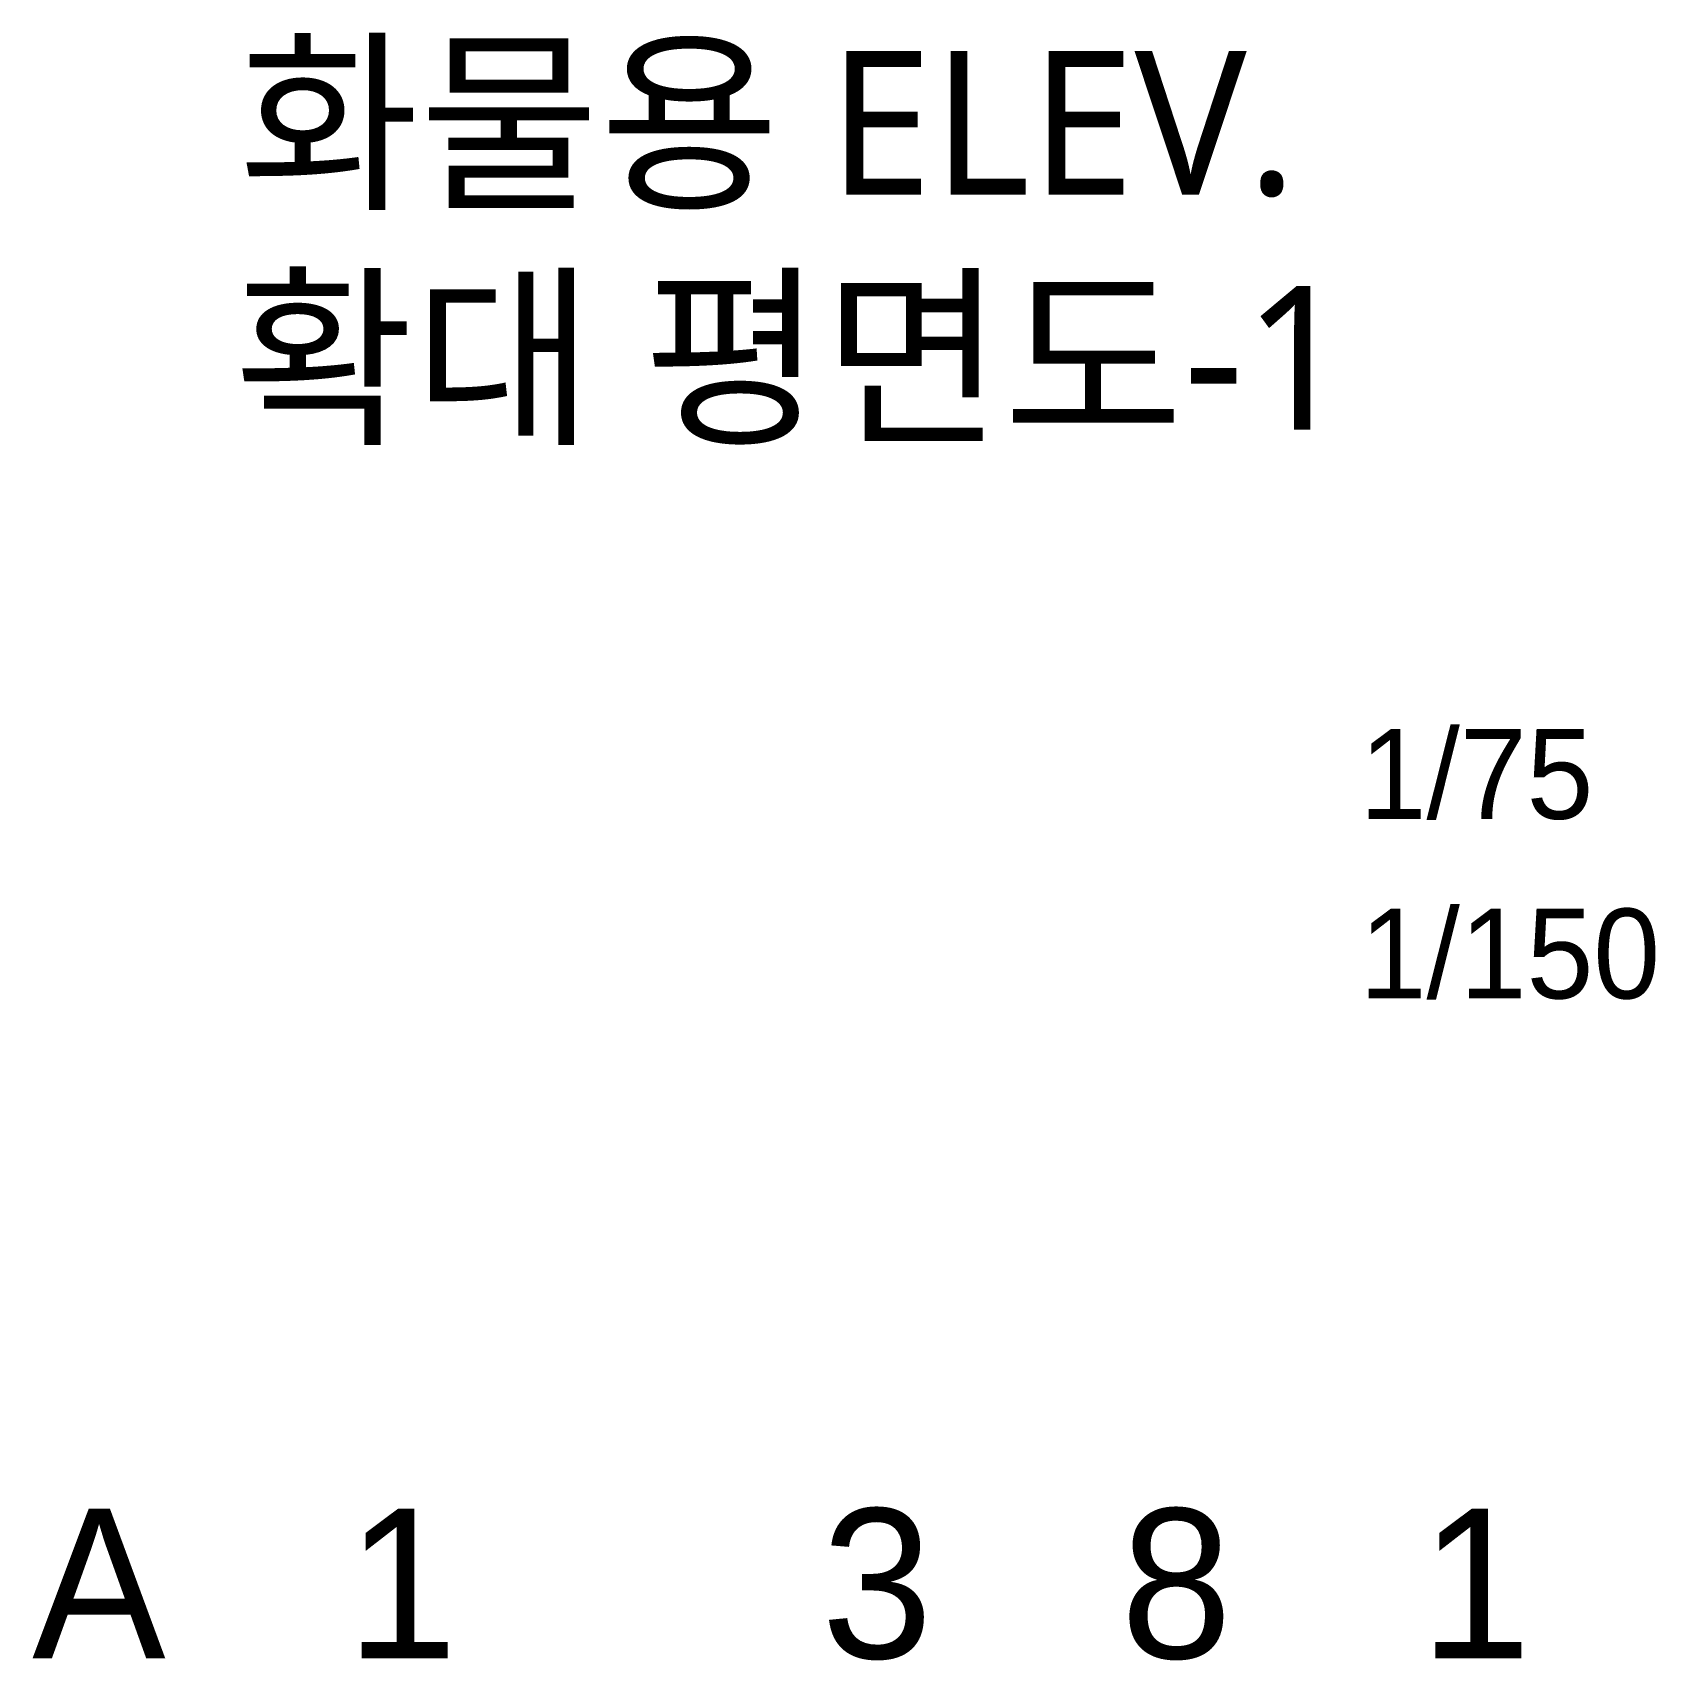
# Model space of a CAD drawing. Header units: millimetres. Extents: x -41190 to 206278, y 985 to 58902.
# Drawn here: x 55790 to 59856, y 1396 to 5475 of the extents above; entities that cross this region are included whole.
import ezdxf
from ezdxf.enums import TextEntityAlignment as Align

# ---------------------------------------------------------------- set-up
doc = ezdxf.new("R2010")
doc.units = ezdxf.units.MM
doc.header["$LTSCALE"] = 100
doc.header["$MEASUREMENT"] = 0
doc.layers.add('TEXT-TITLE', color=6, linetype='CONTINUOUS')
doc.layers.add('TEXT-기입', color=6, linetype='CONTINUOUS')
doc.styles.add('CGS', font='cgse', dxfattribs={"bigfont": 'cgs'})
doc.styles.add('나눔바른고딕', font='NanumBarunGothic.ttf')

msp = doc.modelspace()

# ---------------------------------------------------------------- texts
at = {"layer": 'TEXT-TITLE', "style": '나눔바른고딕'}
for s, p in [('화물용 ELEV. ', (57693.2, 5248.7)), ('확대 평면도-1', (57693.2, 4659.6))]:
    msp.add_text(s, height=360, dxfattribs=at).set_placement(p, align=Align.MIDDLE_CENTER)
at = {"layer": 'TEXT-기입', "style": 'CGS'}
for s, p in [('1/75', (59115.3, 3436.9)), ('1/150', (59115.3, 2986.9))]:
    msp.add_text(s, height=225, dxfattribs=at).set_placement(p, align=Align.BOTTOM_LEFT)
for s, p in [('A', (55955.8, 1588.4)), ('1', (56715.2, 1588.4)), ('3', (57905.8, 1588.4)), ('8', (58655.8, 1588.4)), ('1', (59405.8, 1588.4))]:
    msp.add_text(s, height=375, dxfattribs=at).set_placement(p, align=Align.MIDDLE_CENTER)

doc.saveas('drawing.dxf')
